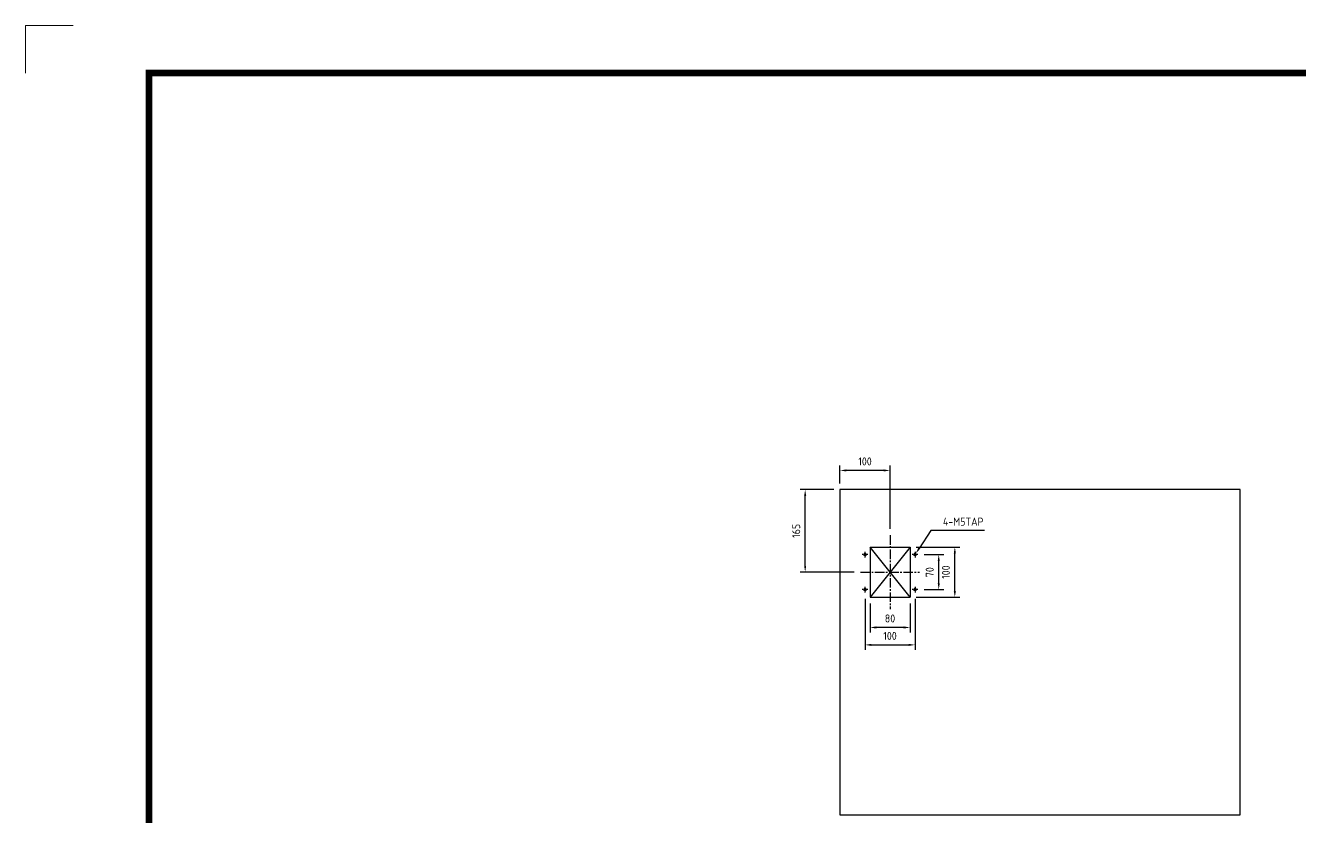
# Model space of a CAD drawing. Header units: millimetres. Extents: x 24815 to 36799, y -9299 to 5469.
# Drawn here: x 25903 to 28452, y 3886 to 5469 of the extents above; entities that cross this region are included whole.
import ezdxf
from ezdxf.enums import TextEntityAlignment as Align

# ---------------------------------------------------------------- set-up
doc = ezdxf.new("R2010")
doc.units = ezdxf.units.MM
doc.linetypes.add('CENTER1', pattern=[10, 7, -1, 1, -1])
doc.linetypes.add('CENTER2', pattern=[28.575, 19.05, -3.175, 3.175, -3.175])
doc.layers.add('FORMAT-1', color=7, linetype='Continuous')
doc.styles.add('HAN', font='')
doc.styles.get("Standard").update_dxf_attribs({"font": 'ISOCP.SHX', "bigfont": 'WHGTXT.SHX'})
doc.styles.get('HAN').set_extended_font_data('GulimChe')
doc.dimstyles.new('PS-5', dxfattribs={"dimscale": 5, "dimtxt": 3.2, "dimasz": 2.5, "dimexe": 2, "dimexo": 2.5, "dimgap": 2, "dimtad": 1, "dimtoh": 1, "dimrnd": 0.05, "dimzin": 12, "dimdsep": 46, "dimtxsty": 'Standard', "dimcen": 0, "dimclrt": 2, "dimazin": 3, "dimtfac": 1, "dimtofl": 0, "dimtmove": 0, "dimatfit": 3, "dimfxl": 0, "dimtolj": 1, "dimtzin": 0, "dimarcsym": 0})

# ---------------------------------------------------------------- blocks, each defined once
blk = doc.blocks.new('format-3')
at = {"color": 3, "lineweight": 9}
for p in [(0, 286.3), (5, 291.3)]:
    blk.add_line(p, (0, 291.3), dxfattribs=at)
at = {"layer": 'FORMAT-1', "const_width": 0.7}
blk.add_lwpolyline([(13, 5), (13, 286.3), (414.5, 286.3), (414.5, 5)], close=True, dxfattribs=at)
at = {"style": 'HAN'}
for tag, height, p in [('MODEL-NAME', 3, (386.1, 31.53)), ('SCALE', 2.7, (320.81, 26.29)), ('PART-NAME', 3, (386.1, 26.29)), ('PART-NO', 3, (386.1, 21.01)), ('DRA-BY', 3, (260.72, 19.44)), ('CH-BY', 3, (277.21, 19.44)), ('APP-BY', 3, (293.7, 19.44)), ('관련업체', 3, (333.52, 9.26)), ('DRA-DATE', 2.5, (260.72, 7.47)), ('CH-DATE', 2.5, (277.21, 7.47)), ('APP-DATE', 2.5, (293.7, 7.47))]:
    blk.add_attdef(tag, text='', height=height, dxfattribs=at).set_placement(p, align=Align.MIDDLE_CENTER)
blk = doc.blocks.new('*D284')
at = {"color": 0, "lineweight": -2}
for p, q in [((27518.6, 4541.3), (27451.5, 4541.3)), ((27461.5, 4388.8), (27461.5, 4528.8)), ((27559.7, 4376.3), (27451.5, 4376.3))]:
    blk.add_line(p, q, dxfattribs=at)
at = {"color": 0}
for points in [[(27459.4, 4528.8), (27463.5, 4528.8), (27461.5, 4541.3)], [(27459.4, 4388.8), (27463.5, 4388.8), (27461.5, 4376.3)]]:
    blk.add_solid(points, dxfattribs=at)
at = {"layer": 'Defpoints', "color": 0}
for p in [(27461.5, 4541.3), (27531.1, 4541.3), (27572.2, 4376.3)]:
    blk.add_point(p, dxfattribs=at)
at = {"color": 2, "insert": (27443.5, 4458.8), "char_height": 16, "attachment_point": 5, "rotation": 90}
blk.add_mtext('\\A1;165', dxfattribs=at)
blk = doc.blocks.new('*D285')
at = {"color": 0, "lineweight": -2}
for p, q in [((27531.1, 4553.8), (27531.1, 4589.6)), ((27631.1, 4462.7), (27631.1, 4589.6)), ((27618.6, 4579.6), (27543.6, 4579.6))]:
    blk.add_line(p, q, dxfattribs=at)
at = {"color": 0}
for points in [[(27543.6, 4581.7), (27543.6, 4577.5), (27531.1, 4579.6)], [(27618.6, 4581.7), (27618.6, 4577.5), (27631.1, 4579.6)]]:
    blk.add_solid(points, dxfattribs=at)
at = {"layer": 'Defpoints', "color": 0}
for p in [(27531.1, 4579.6), (27531.1, 4541.3), (27631.1, 4450.2)]:
    blk.add_point(p, dxfattribs=at)
at = {"color": 2, "insert": (27581.1, 4597.6), "char_height": 16, "attachment_point": 5}
blk.add_mtext('\\A1;100', dxfattribs=at)
blk = doc.blocks.new('*D286')
at = {"color": 0, "lineweight": -2}
for p, q in [((27591.1, 4313.8), (27591.1, 4255.7)), ((27671.1, 4313.8), (27671.1, 4255.7)), ((27658.6, 4265.7), (27603.6, 4265.7))]:
    blk.add_line(p, q, dxfattribs=at)
at = {"color": 0}
for points in [[(27603.6, 4267.8), (27603.6, 4263.6), (27591.1, 4265.7)], [(27658.6, 4267.8), (27658.6, 4263.6), (27671.1, 4265.7)]]:
    blk.add_solid(points, dxfattribs=at)
at = {"layer": 'Defpoints', "color": 0}
for p in [(27591.1, 4326.3), (27671.1, 4326.3), (27591.1, 4265.7)]:
    blk.add_point(p, dxfattribs=at)
at = {"color": 2, "insert": (27631.1, 4283.7), "char_height": 16, "attachment_point": 5}
blk.add_mtext('\\A1;80', dxfattribs=at)
blk = doc.blocks.new('*D287')
at = {"color": 0, "lineweight": -2}
for p, q in [((27581.1, 4323.1), (27581.1, 4220.9)), ((27681.1, 4323.1), (27681.1, 4220.9)), ((27593.6, 4230.9), (27668.6, 4230.9))]:
    blk.add_line(p, q, dxfattribs=at)
at = {"color": 0}
for points in [[(27593.6, 4233), (27593.6, 4228.8), (27581.1, 4230.9)], [(27668.6, 4233), (27668.6, 4228.8), (27681.1, 4230.9)]]:
    blk.add_solid(points, dxfattribs=at)
at = {"layer": 'Defpoints', "color": 0}
for p in [(27581.1, 4335.6), (27681.1, 4335.6), (27681.1, 4230.9)]:
    blk.add_point(p, dxfattribs=at)
at = {"color": 2, "insert": (27631.1, 4248.9), "char_height": 16, "attachment_point": 5}
blk.add_mtext('\\A1;100', dxfattribs=at)
blk = doc.blocks.new('*D288')
at = {"color": 0, "lineweight": -2}
for p, q in [((27683.6, 4426.3), (27770.7, 4426.3)), ((27760.7, 4338.8), (27760.7, 4413.8)), ((27683.6, 4326.3), (27770.7, 4326.3))]:
    blk.add_line(p, q, dxfattribs=at)
at = {"color": 0}
for points in [[(27758.6, 4413.8), (27762.8, 4413.8), (27760.7, 4426.3)], [(27758.6, 4338.8), (27762.8, 4338.8), (27760.7, 4326.3)]]:
    blk.add_solid(points, dxfattribs=at)
at = {"layer": 'Defpoints', "color": 0}
for p in [(27671.1, 4426.3), (27760.7, 4426.3), (27671.1, 4326.3)]:
    blk.add_point(p, dxfattribs=at)
at = {"color": 2, "insert": (27742.7, 4376.3), "char_height": 16, "attachment_point": 5, "rotation": 90}
blk.add_mtext('\\A1;100', dxfattribs=at)
blk = doc.blocks.new('*D289')
at = {"color": 0, "lineweight": -2}
for p, q in [((27699.3, 4411.3), (27738.5, 4411.3)), ((27728.5, 4353.8), (27728.5, 4398.8)), ((27699.3, 4341.3), (27738.5, 4341.3))]:
    blk.add_line(p, q, dxfattribs=at)
at = {"color": 0}
for points in [[(27726.5, 4398.8), (27730.6, 4398.8), (27728.5, 4411.3)], [(27726.5, 4353.8), (27730.6, 4353.8), (27728.5, 4341.3)]]:
    blk.add_solid(points, dxfattribs=at)
at = {"layer": 'Defpoints', "color": 0}
for p in [(27686.8, 4411.3), (27728.5, 4411.3), (27686.8, 4341.3)]:
    blk.add_point(p, dxfattribs=at)
at = {"color": 2, "insert": (27710.5, 4376.3), "char_height": 16, "attachment_point": 5, "rotation": 90}
blk.add_mtext('\\A1;70', dxfattribs=at)
blk = doc.blocks.new('*D290')
at = {"color": 0, "lineweight": -2}
for p, q in [((27712.7, 4459.2), (27689.4, 4423.8)), ((27819.9, 4459.2), (27712.7, 4459.2))]:
    blk.add_line(p, q, dxfattribs=at)
at = {"color": 0}
blk.add_solid([(27687.6, 4425), (27691.1, 4422.7), (27682.5, 4413.4)], dxfattribs=at)
at = {"layer": 'Defpoints', "color": 0}
for p in [(27682.5, 4413.4), (27679.7, 4409.2)]:
    blk.add_point(p, dxfattribs=at)
at = {"color": 2, "insert": (27777.5, 4477.2), "char_height": 16, "attachment_point": 5}
blk.add_mtext('\\A1;4-M5TAP', dxfattribs=at)

msp = doc.modelspace()

# ---------------------------------------------------------------- linework, layer by layer
at = {"color": 3}
for p, q in [((28331.099, 4541.301), (27531.099, 4541.301)), ((27531.099, 4541.301), (27531.099, 3891.301)), ((28331.099, 3891.301), (28331.099, 4541.301)), ((27591.099, 4426.301), (27671.099, 4426.301)), ((27591.099, 4426.301), (27591.099, 4326.301)), ((27671.099, 4426.301), (27671.099, 4326.301)), ((27591.099, 4326.301), (27671.099, 4326.301)), ((27531.099, 3891.301), (28331.099, 3891.301))]:
    msp.add_line(p, q, dxfattribs=at)
at = {"color": 1, "linetype": 'CENTER2'}
for p, q in [((27631.099, 4450.166), (27631.099, 4302.435)), ((27572.248, 4376.301), (27689.951, 4376.301))]:
    msp.add_line(p, q, dxfattribs=at)
at = {"color": 1, "linetype": 'CENTER1'}
for p, q in [((27586.795, 4411.301), (27575.403, 4411.301)), ((27581.099, 4416.997), (27581.099, 4405.605)), ((27686.795, 4411.301), (27675.403, 4411.301)), ((27681.099, 4416.997), (27681.099, 4405.605)), ((27586.795, 4341.301), (27575.403, 4341.301)), ((27581.099, 4346.997), (27581.099, 4335.605)), ((27686.795, 4341.301), (27675.403, 4341.301)), ((27681.099, 4346.997), (27681.099, 4335.605))]:
    msp.add_line(p, q, dxfattribs=at)
for p, q in [((27671.099, 4326.301), (27591.099, 4426.301)), ((27671.099, 4426.301), (27591.099, 4326.301))]:
    msp.add_line(p, q)
at = {"color": 3}
for centre in [(27581.099, 4411.301), (27681.099, 4411.301), (27581.099, 4341.301), (27681.099, 4341.301)]:
    msp.add_circle(centre, 2.1, dxfattribs=at)
for centre in [(27581.099, 4411.301), (27681.099, 4411.301), (27581.099, 4341.301), (27681.099, 4341.301)]:
    msp.add_arc(centre, 2.5, 255.587216, 193.913536)

# ---------------------------------------------------------------- block references
at = {"xscale": 19, "yscale": 19, "zscale": 19}
msp.add_blockref('format-3', (25902.7, -65.71), dxfattribs=at)

# ---------------------------------------------------------------- dimensions: what is measured, and where the dimension line sits
for base, p1, p2, picture, middle in [((27531.099, 4579.627), (27631.099, 4450.166), (27531.099, 4541.301), '*D285', (27581.099, 4597.627)), ((27681.099, 4230.9), (27581.099, 4335.605), (27681.099, 4335.605), '*D287', (27631.099, 4248.9)), ((27591.099, 4265.676), (27671.099, 4326.301), (27591.099, 4326.301), '*D286', (27631.099, 4283.676))]:
    dim = msp.add_linear_dim(base=base, p1=p1, p2=p2, dimstyle='PS-5')
    dim.commit()
    dim.dimension.update_dxf_attribs({"geometry": picture, "text_midpoint": middle})
for base, p1, p2, picture, middle in [((27461.459, 4541.301), (27572.248, 4376.301), (27531.099, 4541.301), '*D284', (27443.459, 4458.801)), ((27760.724, 4426.301), (27671.099, 4326.301), (27671.099, 4426.301), '*D288', (27742.724, 4376.301)), ((27728.546, 4411.301), (27686.795, 4341.301), (27686.795, 4411.301), '*D289', (27710.546, 4376.301))]:
    dim = msp.add_linear_dim(base=base, p1=p1, p2=p2, angle=90, dimstyle='PS-5')
    dim.commit()
    dim.dimension.update_dxf_attribs({"geometry": picture, "text_midpoint": middle})
dim = msp.add_diameter_dim_2p(p1=(27679.724, 4409.213), p2=(27682.475, 4413.388), text='4-M5TAP', dimstyle='PS-5')
dim.commit()
dim.dimension.update_dxf_attribs({"geometry": '*D290', "text_midpoint": (27777.522, 4459.215), "dimtype": 163})

doc.saveas('drawing.dxf')
